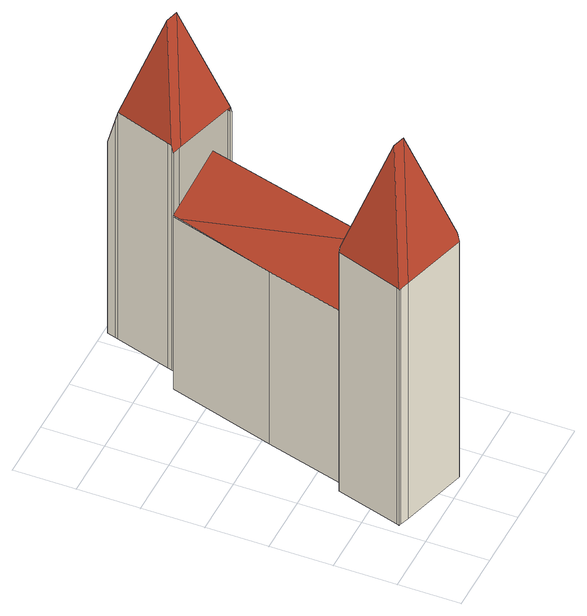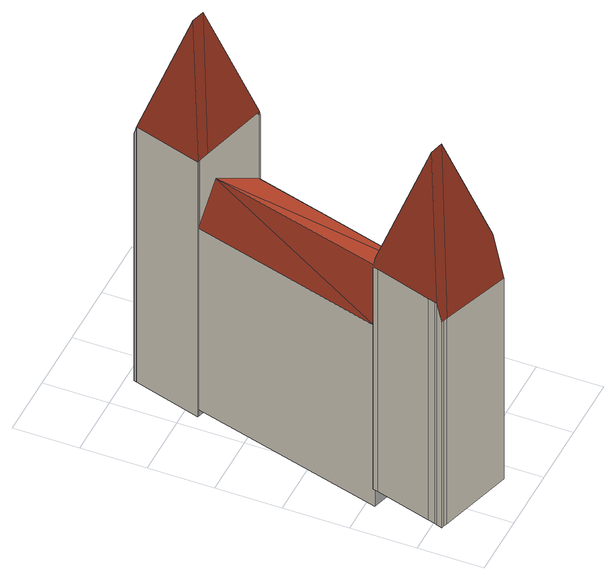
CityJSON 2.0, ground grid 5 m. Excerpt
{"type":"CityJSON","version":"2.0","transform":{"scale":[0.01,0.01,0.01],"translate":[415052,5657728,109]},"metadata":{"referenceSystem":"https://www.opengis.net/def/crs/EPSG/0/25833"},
"CityObjects":{
"building1":{"type":"Building","attributes":{"Gemeindeschluessel":14612000,"QualitaetDacherkennung":100,"Geometrietyp2DReferenz":"3000","function":"31001_9998","roofType":"9999"},"children":["building1-1","building1-2","building1-3"]},
"building1-1":{"type":"BuildingPart","attributes":{"Dachtyp_tdc":"tdcGableRoof","Dachneigung":35.27,"QualitaetDacherkennung":100,"Geometrietyp2DReferenz":"3000","measuredHeight":19.81,"roofType":"3100"},"parents":["building1"],"geometry":[{"type":"MultiSurface","lod":"2","boundaries":[[[0,1,2,3]],[[1,4,5,6,2]],[[7,8,9,10,11]],[[12,7,13]],[[7,12,14,8]],[[15,16,12,13,17]],[[16,1,0,12]],[[1,16,15,4]],[[9,18,3,2,6,10]]],"semantics":{"surfaces":[{"type":"WallSurface"},{"type":"RoofSurface"},{"type":"GroundSurface"}],"values":[0,0,0,1,1,1,1,0,2]}}]},
"building1-2":{"type":"BuildingPart","attributes":{"Dachtyp_tdc":"tdcHipRoof","Dachneigung":73.83,"QualitaetDacherkennung":100,"Geometrietyp2DReferenz":"3000","measuredHeight":32.75,"roofType":"3200"},"parents":["building1"],"geometry":[{"type":"MultiSurface","lod":"2","boundaries":[[[19,20,21,22]],[[20,23,24,21]],[[23,25,26,24]],[[25,27,28,26]],[[27,29,30,28]],[[29,31,0,3,32,30]],[[33,34,35,9,8]],[[34,36,37,35]],[[36,38,39,37]],[[38,40,41,39]],[[40,42,43,41]],[[42,44,45,43]],[[44,19,22,45]],[[40,38,36,34,46]],[[31,29,27,25,47]],[[34,33,48,47,46]],[[48,31,47]],[[25,23,20,19,46,47]],[[19,44,42,40,46]],[[22,21,24,26,28,30,32,49,35,37,39,41,43,45]]],"semantics":{"surfaces":[{"type":"WallSurface"},{"type":"RoofSurface"},{"type":"GroundSurface"}],"values":[0,0,0,0,0,0,0,0,0,0,0,0,0,1,1,1,1,1,1,2]}}]},
"building1-3":{"type":"BuildingPart","attributes":{"Dachtyp_tdc":"tdcHipRoof","Dachneigung":73.83,"QualitaetDacherkennung":100,"Geometrietyp2DReferenz":"3000","measuredHeight":30.35,"roofType":"3200"},"parents":["building1"],"geometry":[{"type":"MultiSurface","lod":"2","boundaries":[[[50,51,52,53]],[[51,54,55,52]],[[54,56,57,55]],[[56,58,59,57]],[[58,60,61,59]],[[60,62,63,61]],[[62,64,65,63]],[[64,66,67,65]],[[66,68,69,67]],[[68,70,71,69]],[[70,72,73,71]],[[72,74,75,73]],[[74,76,7,11,75]],[[77,50,53,5,4]],[[76,74,72,70,68,66,78]],[[54,51,50,79]],[[66,64,62,60,79,78]],[[60,58,56,54,79]],[[50,77,80,78,79]],[[80,76,78]],[[53,52,55,57,59,61,63,65,67,69,71,73,75,11,81,5]]],"semantics":{"surfaces":[{"type":"WallSurface"},{"type":"RoofSurface"},{"type":"GroundSurface"}],"values":[0,0,0,0,0,0,0,0,0,0,0,0,0,0,1,1,1,1,1,1,2]}}]}
},
"vertices":[
[257,781,1750],[432,1408,1750],[432,1408,95],[257,781,95],[690,2270,1750],[690,2270,270],[690,2270,95],[1300,2098,1750],[884,606,1750],[884,606,95],[1300,2098,95],[1300,2098,270],[702,657,2076],[1116,2150,2076],[791,632,1915],[690,2270,1763],[674,2217,1762],[766,2249,1819],[792,632,95],
[172,217,2288],[102,237,2288],[102,237,29],[172,217,29],[82,242,2288],[82,242,29],[83,244,2295],[83,244,29],[89,263,2296],[89,263,29],[245,785,2321],[245,785,29],[257,781,2365],[257,781,29],[884,606,2362],[884,606,2365],[884,606,29],[887,605,2354],[887,605,29],[735,81,2361],[735,81,29],[735,80,2361],[735,80,29],[729,59,2285],[729,59,29],[728,59,2285],[728,59,29],[547,417,3304],[445,446,3304],[792,632,2363],[792,632,29],
[695,2287,2426],[704,2318,2427],[704,2318,270],[695,2287,270],[839,2768,2449],[839,2768,270],[846,2791,2365],[846,2791,270],[868,2864,2105],[868,2864,270],[1437,2692,2146],[1437,2692,270],[1466,2683,2148],[1466,2683,270],[1488,2677,2149],[1488,2677,270],[1476,2637,2291],[1476,2637,270],[1470,2617,2292],[1470,2617,270],[1454,2564,2294],[1454,2564,270],[1329,2132,2300],[1329,2132,270],[1318,2093,2301],[1318,2093,270],[1300,2098,2365],[690,2270,2365],[1112,2434,3304],[1010,2463,3304],[766,2249,2365],[766,2249,270]
]}
